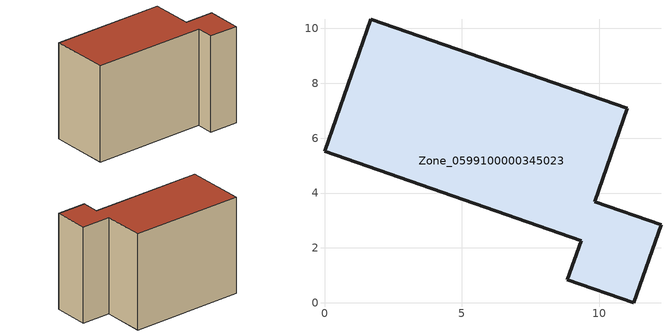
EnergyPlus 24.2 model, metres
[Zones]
Zone_0599100000345023
 floor ground (C_G): 0,5.52 1.68,10.33 11.03,7.08 9.85,3.69 12.26,2.85 11.25,0 8.85,0.84 9.35,2.26 z0
 wall outside (C_F): 1.68,10.33 0,5.52 9.35,2.26 8.85,0.84 11.25,0 12.26,2.85 9.85,3.69 11.03,7.08 1.68,10.33 z0:8.43
 roof outside (C_R): 9.85,3.69 11.03,7.08 1.68,10.33 0,5.52 9.35,2.26 8.85,0.84 11.25,0 12.26,2.85 z8.43
[BUILDING]
Pand.0599100000345023: North Axis=0; Terrain=City; Loads Convergence Tolerance Value=0.04; Temperature Convergence Tolerance Value=0.4; Solar Distribution=FullExterior; Maximum Number of Warmup Days=25; Minimum Number of Warmup Days=1
[Site:Location]
Rotterdam.The.Hague.AP_ZH_NLD Design_Conditions: Latitude=51.96; Longitude=4.45; Time Zone=1; Elevation=-4.5
[SITE:GROUNDTEMPERATURE:BUILDINGSURFACE]
18, 18, 18, 18, 18, 18, 18, 18, 18, 18, 18, 18
[MATERIAL] Thermal Absorptance=0.9; Solar Absorptance=0.7; Visible Absorptance=0.7
Name | Roughness | Thickness | Conductivity | Density | Specific Heat
G.TI.1992-2005 | MediumSmooth | 0.15 | 0.06 | 540 | 1210
F.TI.1992-2005 | Rough | 0.3 | 0.12 | 1920 | 840
R.TI.1992-2005 | MediumRough | 0.2 | 0.08 | 1500 | 1000
[CONSTRUCTION]
C_G: G.TI.1992-2005
C_F: F.TI.1992-2005
C_R: R.TI.1992-2005
[ZONE]
Zone_0599100000345023: Type=1; Multiplier=1; Ceiling Height=Autocalculate; Volume=Autocalculate; Floor Area=autocalculate; Part of Total Floor Area=Yes
[ZONEINFILTRATION:DESIGNFLOWRATE]
Infil_Zone_0599100000345023: Zone or ZoneList or Space or SpaceList=Zone_0599100000345023; Schedule=AlwaysOn; Design Flow Rate Calculation Method=Flow/Area; Flow Rate per Floor Area=0.0015; Constant Term Coefficient=1; Temperature Term Coefficient=0; Velocity Term Coefficient=0; Velocity Squared Term Coefficient=0
[HVACTEMPLATE:ZONE:IDEALLOADSAIRSYSTEM]
Zone_0599100000345023: Maximum Heating Supply Air Temperature=50; Minimum Cooling Supply Air Temperature=13; Maximum Heating Supply Air Humidity Ratio=0.0156; Minimum Cooling Supply Air Humidity Ratio=0.0077; Heating Limit=NoLimit; Cooling Limit=NoLimit; Dehumidification Control Type=ConstantSensibleHeatRatio; Cooling Sensible Heat Ratio=0.7; Dehumidification Setpoint=60; Humidification Control Type=None; Humidification Setpoint=30; Outdoor Air Method=None; Outdoor Air Flow Rate per Person=0.00944; Outdoor Air Flow Rate per Zone Floor Area=0; Outdoor Air Flow Rate per Zone=0; Demand Controlled Ventilation Type=None; Outdoor Air Economizer Type=NoEconomizer; Heat Recovery Type=None; Sensible Heat Recovery Effectiveness=0.7; Latent Heat Recovery Effectiveness=0.65
[ZONECONTROL:THERMOSTAT]
ThermostatControl_Zone_0599100000345023: Zone or ZoneList=Zone_0599100000345023; Control Type Schedule=DualSetpointControlType; Control 1=Thermostat_Zone_0599100000345023; Temperature Difference Between Cutout And Setpoint=0
[THERMOSTATSETPOINT:DUALSETPOINT]
Thermostat_Zone_0599100000345023: Heating Setpoint Temperature Schedule=HeatingSetpoint_Zone_0599100000345023; Cooling Setpoint Temperature Schedule=CoolingSetpoint_Zone_0599100000345023
[SCHEDULE:COMPACT]
HeatingSetpoint_Zone_0599100000345023: Through: 12/31, For: AllDays, Until: 24:00, 21
CoolingSetpoint_Zone_0599100000345023: Through: 12/31, For: AllDays, Until: 24:00, 24
DualSetpointControlType: Through: 12/31, For: AllDays, Until: 24:00, 4
AlwaysOn: Through: 12/31, For: AllDays, Until: 24:00, 1
